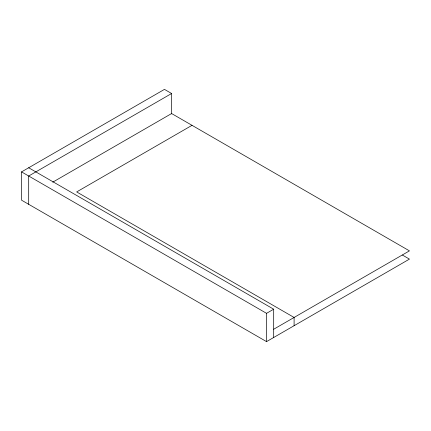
<?xml version="1.0" encoding="UTF-8"?>
<svg xmlns="http://www.w3.org/2000/svg" width="431" height="431" viewBox="0 0 431 431"><rect width="100%" height="100%" fill="white"/><g stroke="black" fill="none" stroke-linecap="round" stroke-linejoin="round"><path stroke-width="0.65" d="M402.457 255.071L409.45 259.112L266.541 341.621L21.55 200.178L21.55 171.888L164.459 89.379L171.608 93.505L171.608 113.897M171.608 93.505L28.694 176.015L28.694 204.305M52.738 182.173L171.608 113.542L409.45 250.864L273.685 329.246M192.021 125.329L76.675 191.924L294.098 317.458L294.098 325.707M21.55 171.888L266.541 313.332L273.685 309.205L273.685 337.495M28.694 167.761L273.685 309.205M266.541 313.332L266.541 341.621"/></g></svg>
